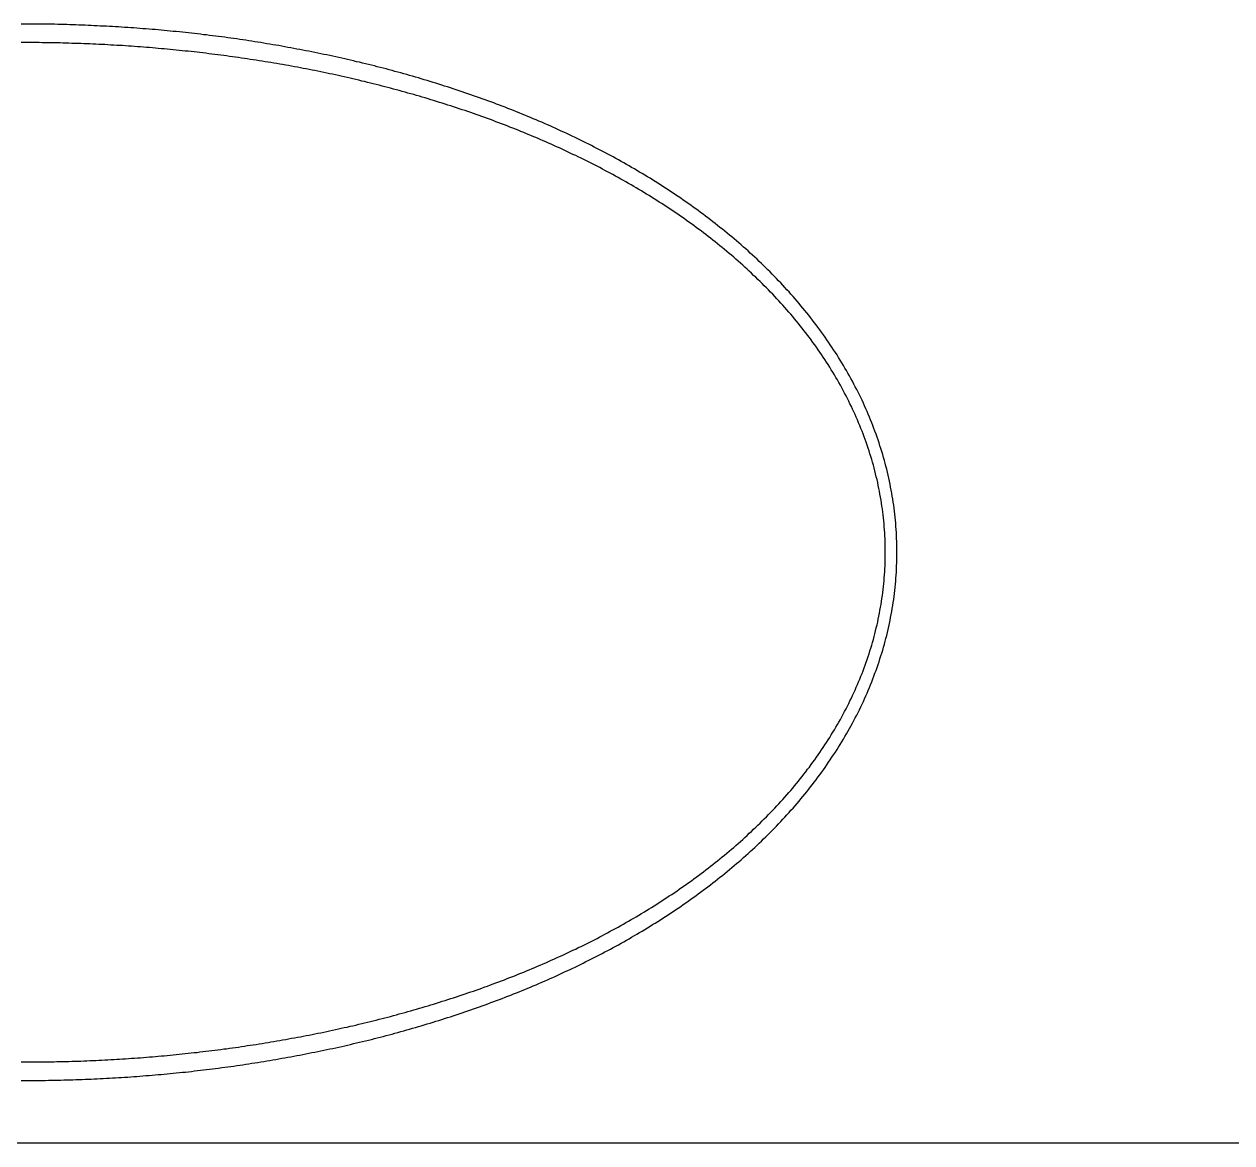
# Model space of a CAD drawing. Header units: millimetres. Extents: x 0 to 3800, y -67 to 2530.
# Drawn here: x 3365.48 to 3377.03, y 826.08 to 836.77 of the extents above; entities that cross this region are included whole.
import ezdxf

# ---------------------------------------------------------------- set-up
doc = ezdxf.new("R2010")
doc.units = ezdxf.units.MM
doc.layers.add('내부선 및 부속', color=4, linetype='Continuous')

msp = doc.modelspace()

# ---------------------------------------------------------------- linework, layer by layer
at = {"layer": '내부선 및 부속', "linetype": 'Continuous'}
msp.add_line((3344.58, 826.077), (3386.378, 826.077), dxfattribs=at)
at = {"layer": '내부선 및 부속', "linetype": 'Continuous', "flags": 128}
for points in [[(3365.479, 836.773), (3365.45, 836.773)], [(3365.479, 826.673), (3365.508, 826.673), (3365.537, 826.673), (3365.566, 826.673), (3365.596, 826.673), (3365.625, 826.673), (3365.654, 826.674), (3365.683, 826.674), (3365.712, 826.675), (3365.741, 826.675), (3365.77, 826.676), (3365.8, 826.676), (3365.829, 826.677), (3365.858, 826.678), (3365.887, 826.678), (3365.916, 826.679), (3365.945, 826.68), (3365.974, 826.681), (3366.003, 826.682), (3366.033, 826.683), (3366.062, 826.684), (3366.091, 826.685), (3366.12, 826.687), (3366.149, 826.688), (3366.178, 826.689), (3366.207, 826.691), (3366.236, 826.692), (3366.265, 826.694), (3366.295, 826.695), (3366.324, 826.697), (3366.353, 826.699), (3366.382, 826.7), (3366.411, 826.702), (3366.44, 826.704), (3366.469, 826.706), (3366.498, 826.708), (3366.527, 826.71), (3366.556, 826.712), (3366.585, 826.714), (3366.614, 826.717), (3366.644, 826.719), (3366.673, 826.721), (3366.702, 826.724), (3366.731, 826.726), (3366.76, 826.729), (3366.789, 826.731), (3366.818, 826.734), (3366.847, 826.737), (3366.876, 826.739), (3366.905, 826.742), (3366.934, 826.745), (3366.963, 826.748), (3366.992, 826.751), (3367.021, 826.754), (3367.05, 826.757), (3367.079, 826.76), (3367.108, 826.764), (3367.137, 826.767), (3367.166, 826.77), (3367.195, 826.774), (3367.224, 826.777), (3367.252, 826.781), (3367.281, 826.784), (3367.31, 826.788), (3367.339, 826.792), (3367.368, 826.796), (3367.397, 826.8), (3367.426, 826.803), (3367.455, 826.807), (3367.484, 826.811), (3367.512, 826.816), (3367.541, 826.82), (3367.57, 826.824), (3367.599, 826.828), (3367.628, 826.833), (3367.657, 826.837), (3367.685, 826.841), (3367.714, 826.846), (3367.743, 826.851), (3367.772, 826.855), (3367.8, 826.86), (3367.829, 826.865), (3367.858, 826.87), (3367.887, 826.875), (3367.915, 826.88), (3367.944, 826.885), (3367.973, 826.89), (3368.001, 826.895), (3368.03, 826.9), (3368.059, 826.905), (3368.087, 826.911), (3368.116, 826.916), (3368.145, 826.922), (3368.173, 826.927), (3368.202, 826.933), (3368.231, 826.939), (3368.259, 826.944), (3368.288, 826.95), (3368.316, 826.956), (3368.345, 826.962), (3368.373, 826.968), (3368.373, 826.968), (3368.402, 826.974), (3368.43, 826.98), (3368.459, 826.986), (3368.487, 826.993), (3368.516, 826.999), (3368.544, 827.005), (3368.572, 827.012), (3368.601, 827.018), (3368.629, 827.025), (3368.658, 827.032), (3368.686, 827.039), (3368.714, 827.045), (3368.743, 827.052), (3368.771, 827.059), (3368.799, 827.066), (3368.828, 827.073), (3368.856, 827.081), (3368.884, 827.088), (3368.912, 827.095), (3368.94, 827.102), (3368.969, 827.11), (3368.997, 827.117), (3369.025, 827.125), (3369.053, 827.133), (3369.081, 827.14), (3369.109, 827.148), (3369.137, 827.156), (3369.165, 827.164), (3369.193, 827.172), (3369.221, 827.18), (3369.249, 827.188), (3369.277, 827.197), (3369.305, 827.205), (3369.333, 827.213), (3369.361, 827.222), (3369.389, 827.23), (3369.417, 827.239), (3369.445, 827.248), (3369.472, 827.256), (3369.5, 827.265), (3369.528, 827.274), (3369.556, 827.283), (3369.583, 827.292), (3369.611, 827.301), (3369.639, 827.311), (3369.666, 827.32), (3369.694, 827.329), (3369.722, 827.339), (3369.749, 827.348), (3369.777, 827.358), (3369.804, 827.367), (3369.832, 827.377), (3369.859, 827.387), (3369.887, 827.397), (3369.914, 827.407), (3369.941, 827.417), (3369.969, 827.427), (3369.996, 827.437), (3370.023, 827.448), (3370.05, 827.458), (3370.078, 827.469), (3370.105, 827.479), (3370.132, 827.49), (3370.159, 827.5), (3370.186, 827.511), (3370.213, 827.522), (3370.24, 827.533), (3370.267, 827.544), (3370.294, 827.555), (3370.321, 827.566), (3370.348, 827.578), (3370.375, 827.589), (3370.402, 827.601), (3370.428, 827.612), (3370.455, 827.624), (3370.482, 827.635), (3370.508, 827.647), (3370.535, 827.659), (3370.562, 827.671), (3370.588, 827.683), (3370.615, 827.695), (3370.641, 827.708), (3370.668, 827.72), (3370.694, 827.732), (3370.72, 827.745), (3370.747, 827.757), (3370.773, 827.77), (3370.799, 827.783), (3370.825, 827.796), (3370.851, 827.809), (3370.878, 827.822), (3370.904, 827.835), (3370.93, 827.848), (3370.956, 827.861), (3370.981, 827.875), (3371.007, 827.888), (3371.033, 827.902), (3371.059, 827.915), (3371.085, 827.929), (3371.11, 827.943), (3371.11, 827.943), (3371.136, 827.957), (3371.161, 827.971), (3371.187, 827.985), (3371.212, 828), (3371.238, 828.014), (3371.263, 828.028), (3371.288, 828.043), (3371.314, 828.058), (3371.339, 828.072), (3371.364, 828.087), (3371.389, 828.102), (3371.414, 828.117), (3371.439, 828.132), (3371.464, 828.147), (3371.489, 828.163), (3371.513, 828.178), (3371.538, 828.194), (3371.563, 828.209), (3371.587, 828.225), (3371.612, 828.241), (3371.636, 828.257), (3371.661, 828.273), (3371.685, 828.289), (3371.709, 828.305), (3371.733, 828.322), (3371.757, 828.338), (3371.781, 828.355), (3371.805, 828.371), (3371.829, 828.388), (3371.853, 828.405), (3371.877, 828.422), (3371.901, 828.439), (3371.924, 828.456), (3371.948, 828.474), (3371.971, 828.491), (3371.995, 828.508), (3372.018, 828.526), (3372.041, 828.544), (3372.064, 828.562), (3372.087, 828.58), (3372.11, 828.598), (3372.133, 828.616), (3372.156, 828.634), (3372.179, 828.653), (3372.201, 828.671), (3372.224, 828.69), (3372.246, 828.708), (3372.269, 828.727), (3372.291, 828.746), (3372.313, 828.765), (3372.335, 828.784), (3372.357, 828.804), (3372.379, 828.823), (3372.401, 828.843), (3372.422, 828.862), (3372.444, 828.882), (3372.465, 828.902), (3372.487, 828.922), (3372.508, 828.942), (3372.529, 828.962), (3372.55, 828.982), (3372.571, 829.002), (3372.592, 829.023), (3372.612, 829.044), (3372.633, 829.064), (3372.653, 829.085), (3372.674, 829.106), (3372.694, 829.127), (3372.714, 829.148), (3372.734, 829.17), (3372.754, 829.191), (3372.773, 829.213), (3372.793, 829.234), (3372.812, 829.256), (3372.832, 829.278), (3372.851, 829.3), (3372.87, 829.322), (3372.889, 829.344), (3372.907, 829.366), (3372.926, 829.389), (3372.945, 829.411), (3372.963, 829.434), (3372.981, 829.457), (3372.999, 829.48), (3373.017, 829.503), (3373.035, 829.526), (3373.053, 829.549), (3373.07, 829.572), (3373.087, 829.596), (3373.105, 829.619), (3373.122, 829.643), (3373.138, 829.667), (3373.155, 829.691), (3373.172, 829.715), (3373.188, 829.739), (3373.204, 829.763), (3373.22, 829.787), (3373.236, 829.812), (3373.252, 829.836), (3373.267, 829.861), (3373.267, 829.861), (3373.283, 829.886), (3373.298, 829.911), (3373.313, 829.936), (3373.328, 829.961), (3373.343, 829.986), (3373.357, 830.011), (3373.371, 830.037), (3373.385, 830.062), (3373.399, 830.088), (3373.413, 830.114), (3373.427, 830.14), (3373.44, 830.166), (3373.453, 830.192), (3373.466, 830.218), (3373.479, 830.244), (3373.491, 830.27), (3373.504, 830.297), (3373.516, 830.323), (3373.528, 830.35), (3373.539, 830.377), (3373.551, 830.403), (3373.562, 830.43), (3373.573, 830.457), (3373.584, 830.484), (3373.595, 830.512), (3373.605, 830.539), (3373.615, 830.566), (3373.625, 830.594), (3373.635, 830.621), (3373.644, 830.649), (3373.654, 830.676), (3373.663, 830.704), (3373.672, 830.732), (3373.68, 830.76), (3373.689, 830.788), (3373.697, 830.816), (3373.705, 830.844), (3373.712, 830.872), (3373.72, 830.9), (3373.727, 830.929), (3373.734, 830.957), (3373.741, 830.985), (3373.747, 831.014), (3373.753, 831.042), (3373.759, 831.071), (3373.765, 831.099), (3373.77, 831.128), (3373.775, 831.157), (3373.78, 831.186), (3373.785, 831.214), (3373.789, 831.243), (3373.794, 831.272), (3373.797, 831.301), (3373.801, 831.33), (3373.805, 831.359), (3373.808, 831.388), (3373.811, 831.417), (3373.813, 831.446), (3373.816, 831.475), (3373.818, 831.504), (3373.82, 831.533), (3373.821, 831.563), (3373.822, 831.592), (3373.823, 831.621), (3373.824, 831.65), (3373.825, 831.679), (3373.825, 831.708), (3373.825, 831.738), (3373.825, 831.767), (3373.824, 831.796), (3373.823, 831.825), (3373.822, 831.854), (3373.821, 831.884), (3373.82, 831.913), (3373.818, 831.942), (3373.816, 831.971), (3373.813, 832), (3373.811, 832.029), (3373.808, 832.058), (3373.805, 832.087), (3373.801, 832.116), (3373.797, 832.145), (3373.794, 832.174), (3373.789, 832.203), (3373.785, 832.232), (3373.78, 832.261), (3373.775, 832.289), (3373.77, 832.318), (3373.765, 832.347), (3373.759, 832.375), (3373.753, 832.404), (3373.747, 832.432), (3373.741, 832.461), (3373.734, 832.489), (3373.727, 832.518), (3373.72, 832.546), (3373.712, 832.574), (3373.705, 832.602), (3373.697, 832.63), (3373.689, 832.658), (3373.689, 832.658), (3373.68, 832.686), (3373.672, 832.714), (3373.663, 832.742), (3373.654, 832.77), (3373.644, 832.797), (3373.635, 832.825), (3373.625, 832.852), (3373.615, 832.88), (3373.605, 832.907), (3373.595, 832.934), (3373.584, 832.962), (3373.573, 832.989), (3373.562, 833.016), (3373.551, 833.043), (3373.539, 833.069), (3373.528, 833.096), (3373.516, 833.123), (3373.504, 833.149), (3373.491, 833.176), (3373.479, 833.202), (3373.466, 833.228), (3373.453, 833.254), (3373.44, 833.281), (3373.427, 833.306), (3373.413, 833.332), (3373.399, 833.358), (3373.385, 833.384), (3373.371, 833.409), (3373.357, 833.435), (3373.343, 833.46), (3373.328, 833.485), (3373.313, 833.51), (3373.298, 833.535), (3373.283, 833.56), (3373.267, 833.585), (3373.252, 833.61), (3373.236, 833.634), (3373.22, 833.659), (3373.204, 833.683), (3373.188, 833.707), (3373.172, 833.731), (3373.155, 833.755), (3373.138, 833.779), (3373.122, 833.803), (3373.105, 833.827), (3373.087, 833.85), (3373.07, 833.874), (3373.053, 833.897), (3373.035, 833.92), (3373.017, 833.944), (3372.999, 833.967), (3372.981, 833.989), (3372.963, 834.012), (3372.945, 834.035), (3372.926, 834.057), (3372.907, 834.08), (3372.889, 834.102), (3372.87, 834.124), (3372.851, 834.146), (3372.832, 834.168), (3372.812, 834.19), (3372.793, 834.212), (3372.773, 834.234), (3372.754, 834.255), (3372.734, 834.277), (3372.714, 834.298), (3372.694, 834.319), (3372.674, 834.34), (3372.653, 834.361), (3372.633, 834.382), (3372.612, 834.403), (3372.592, 834.423), (3372.571, 834.444), (3372.55, 834.464), (3372.529, 834.484), (3372.508, 834.504), (3372.487, 834.525), (3372.465, 834.544), (3372.444, 834.564), (3372.422, 834.584), (3372.401, 834.604), (3372.379, 834.623), (3372.357, 834.642), (3372.335, 834.662), (3372.313, 834.681), (3372.291, 834.7), (3372.269, 834.719), (3372.246, 834.738), (3372.224, 834.756), (3372.201, 834.775), (3372.179, 834.794), (3372.156, 834.812), (3372.133, 834.83), (3372.11, 834.848), (3372.087, 834.866), (3372.064, 834.884), (3372.041, 834.902), (3372.018, 834.92), (3371.995, 834.938), (3371.971, 834.955), (3371.971, 834.955), (3371.948, 834.973), (3371.924, 834.99), (3371.901, 835.007), (3371.877, 835.024), (3371.853, 835.041), (3371.829, 835.058), (3371.805, 835.075), (3371.781, 835.091), (3371.757, 835.108), (3371.733, 835.125), (3371.709, 835.141), (3371.685, 835.157), (3371.661, 835.173), (3371.636, 835.189), (3371.612, 835.205), (3371.587, 835.221), (3371.563, 835.237), (3371.538, 835.252), (3371.513, 835.268), (3371.489, 835.283), (3371.464, 835.299), (3371.439, 835.314), (3371.414, 835.329), (3371.389, 835.344), (3371.364, 835.359), (3371.339, 835.374), (3371.314, 835.389), (3371.288, 835.403), (3371.263, 835.418), (3371.238, 835.432), (3371.212, 835.447), (3371.187, 835.461), (3371.161, 835.475), (3371.136, 835.489), (3371.11, 835.503), (3371.085, 835.517), (3371.059, 835.531), (3371.033, 835.544), (3371.007, 835.558), (3370.981, 835.571), (3370.956, 835.585), (3370.93, 835.598), (3370.904, 835.611), (3370.878, 835.624), (3370.851, 835.637), (3370.825, 835.65), (3370.799, 835.663), (3370.773, 835.676), (3370.747, 835.689), (3370.72, 835.701), (3370.694, 835.714), (3370.668, 835.726), (3370.641, 835.739), (3370.615, 835.751), (3370.588, 835.763), (3370.562, 835.775), (3370.535, 835.787), (3370.508, 835.799), (3370.482, 835.811), (3370.455, 835.822), (3370.428, 835.834), (3370.402, 835.846), (3370.375, 835.857), (3370.348, 835.868), (3370.321, 835.88), (3370.294, 835.891), (3370.267, 835.902), (3370.24, 835.913), (3370.213, 835.924), (3370.186, 835.935), (3370.159, 835.946), (3370.132, 835.956), (3370.105, 835.967), (3370.078, 835.978), (3370.05, 835.988), (3370.023, 835.998), (3369.996, 836.009), (3369.969, 836.019), (3369.941, 836.029), (3369.914, 836.039), (3369.887, 836.049), (3369.859, 836.059), (3369.832, 836.069), (3369.804, 836.079), (3369.777, 836.088), (3369.749, 836.098), (3369.722, 836.107), (3369.694, 836.117), (3369.666, 836.126), (3369.639, 836.136), (3369.611, 836.145), (3369.583, 836.154), (3369.556, 836.163), (3369.528, 836.172), (3369.5, 836.181), (3369.472, 836.19), (3369.445, 836.198), (3369.417, 836.207), (3369.389, 836.216), (3369.361, 836.224), (3369.361, 836.224), (3369.333, 836.233), (3369.305, 836.241), (3369.277, 836.249), (3369.249, 836.258), (3369.221, 836.266), (3369.193, 836.274), (3369.165, 836.282), (3369.137, 836.29), (3369.109, 836.298), (3369.081, 836.306), (3369.053, 836.313), (3369.025, 836.321), (3368.997, 836.329), (3368.969, 836.336), (3368.94, 836.344), (3368.912, 836.351), (3368.884, 836.358), (3368.856, 836.366), (3368.828, 836.373), (3368.799, 836.38), (3368.771, 836.387), (3368.743, 836.394), (3368.714, 836.401), (3368.686, 836.408), (3368.658, 836.414), (3368.629, 836.421), (3368.601, 836.428), (3368.572, 836.434), (3368.544, 836.441), (3368.516, 836.447), (3368.487, 836.453), (3368.459, 836.46), (3368.43, 836.466), (3368.402, 836.472), (3368.373, 836.478), (3368.345, 836.484), (3368.316, 836.49), (3368.288, 836.496), (3368.259, 836.502), (3368.231, 836.508), (3368.202, 836.513), (3368.173, 836.519), (3368.145, 836.524), (3368.116, 836.53), (3368.087, 836.535), (3368.059, 836.541), (3368.03, 836.546), (3368.001, 836.551), (3367.973, 836.556), (3367.944, 836.562), (3367.915, 836.567), (3367.887, 836.572), (3367.858, 836.576), (3367.829, 836.581), (3367.8, 836.586), (3367.772, 836.591), (3367.743, 836.596), (3367.714, 836.6), (3367.685, 836.605), (3367.657, 836.609), (3367.628, 836.614), (3367.599, 836.618), (3367.57, 836.622), (3367.541, 836.626), (3367.512, 836.631), (3367.484, 836.635), (3367.455, 836.639), (3367.426, 836.643), (3367.397, 836.647), (3367.368, 836.65), (3367.339, 836.654), (3367.31, 836.658), (3367.281, 836.662), (3367.252, 836.665), (3367.224, 836.669), (3367.195, 836.672), (3367.166, 836.676), (3367.137, 836.679), (3367.108, 836.682), (3367.079, 836.686), (3367.05, 836.689), (3367.021, 836.692), (3366.992, 836.695), (3366.963, 836.698), (3366.934, 836.701), (3366.905, 836.704), (3366.876, 836.707), (3366.847, 836.709), (3366.818, 836.712), (3366.789, 836.715), (3366.76, 836.717), (3366.731, 836.72), (3366.702, 836.722), (3366.673, 836.725), (3366.644, 836.727), (3366.614, 836.729), (3366.585, 836.732), (3366.556, 836.734), (3366.527, 836.736), (3366.498, 836.738), (3366.498, 836.738), (3366.469, 836.74), (3366.44, 836.742), (3366.411, 836.744), (3366.382, 836.746), (3366.353, 836.747), (3366.324, 836.749), (3366.295, 836.751), (3366.265, 836.752), (3366.236, 836.754), (3366.207, 836.755), (3366.178, 836.757), (3366.149, 836.758), (3366.12, 836.759), (3366.091, 836.761), (3366.062, 836.762), (3366.033, 836.763), (3366.003, 836.764), (3365.974, 836.765), (3365.945, 836.766), (3365.916, 836.767), (3365.887, 836.768), (3365.858, 836.769), (3365.829, 836.769), (3365.8, 836.77), (3365.77, 836.771), (3365.741, 836.771), (3365.712, 836.772), (3365.683, 836.772), (3365.654, 836.772), (3365.625, 836.773), (3365.596, 836.773), (3365.566, 836.773), (3365.537, 836.773), (3365.508, 836.773), (3365.479, 836.773), (3365.479, 836.773)], [(3365.479, 836.596), (3365.45, 836.596)], [(3365.479, 826.85), (3365.508, 826.85), (3365.536, 826.85), (3365.565, 826.85), (3365.593, 826.85), (3365.622, 826.85), (3365.65, 826.851), (3365.679, 826.851), (3365.707, 826.851), (3365.736, 826.852), (3365.765, 826.852), (3365.793, 826.853), (3365.822, 826.854), (3365.85, 826.854), (3365.879, 826.855), (3365.907, 826.856), (3365.936, 826.857), (3365.964, 826.858), (3365.993, 826.858), (3366.021, 826.859), (3366.05, 826.861), (3366.079, 826.862), (3366.107, 826.863), (3366.136, 826.864), (3366.164, 826.865), (3366.193, 826.867), (3366.221, 826.868), (3366.25, 826.87), (3366.278, 826.871), (3366.307, 826.873), (3366.335, 826.874), (3366.364, 826.876), (3366.392, 826.878), (3366.421, 826.879), (3366.449, 826.881), (3366.478, 826.883), (3366.506, 826.885), (3366.535, 826.887), (3366.563, 826.889), (3366.592, 826.891), (3366.62, 826.894), (3366.649, 826.896), (3366.677, 826.898), (3366.706, 826.9), (3366.734, 826.903), (3366.762, 826.905), (3366.791, 826.908), (3366.819, 826.91), (3366.848, 826.913), (3366.876, 826.916), (3366.905, 826.918), (3366.933, 826.921), (3366.962, 826.924), (3366.99, 826.927), (3367.018, 826.93), (3367.047, 826.933), (3367.075, 826.936), (3367.104, 826.939), (3367.132, 826.942), (3367.16, 826.946), (3367.189, 826.949), (3367.217, 826.952), (3367.245, 826.956), (3367.274, 826.959), (3367.302, 826.963), (3367.33, 826.966), (3367.359, 826.97), (3367.387, 826.974), (3367.415, 826.977), (3367.444, 826.981), (3367.472, 826.985), (3367.5, 826.989), (3367.528, 826.993), (3367.557, 826.997), (3367.585, 827.001), (3367.613, 827.006), (3367.641, 827.01), (3367.67, 827.014), (3367.698, 827.018), (3367.726, 827.023), (3367.754, 827.027), (3367.783, 827.032), (3367.811, 827.037), (3367.839, 827.041), (3367.867, 827.046), (3367.895, 827.051), (3367.923, 827.056), (3367.951, 827.06), (3367.98, 827.065), (3368.008, 827.07), (3368.036, 827.076), (3368.064, 827.081), (3368.092, 827.086), (3368.12, 827.091), (3368.148, 827.097), (3368.176, 827.102), (3368.204, 827.107), (3368.232, 827.113), (3368.26, 827.119), (3368.288, 827.124), (3368.316, 827.13), (3368.316, 827.13), (3368.344, 827.136), (3368.372, 827.142), (3368.4, 827.147), (3368.428, 827.153), (3368.456, 827.159), (3368.484, 827.166), (3368.512, 827.172), (3368.54, 827.178), (3368.567, 827.184), (3368.595, 827.191), (3368.623, 827.197), (3368.651, 827.203), (3368.679, 827.21), (3368.707, 827.217), (3368.734, 827.223), (3368.762, 827.23), (3368.79, 827.237), (3368.818, 827.244), (3368.845, 827.251), (3368.873, 827.258), (3368.901, 827.265), (3368.928, 827.272), (3368.956, 827.279), (3368.983, 827.286), (3369.011, 827.294), (3369.039, 827.301), (3369.066, 827.309), (3369.094, 827.316), (3369.121, 827.324), (3369.149, 827.332), (3369.176, 827.339), (3369.204, 827.347), (3369.231, 827.355), (3369.259, 827.363), (3369.286, 827.371), (3369.313, 827.379), (3369.341, 827.388), (3369.368, 827.396), (3369.395, 827.404), (3369.423, 827.413), (3369.45, 827.421), (3369.477, 827.43), (3369.505, 827.438), (3369.532, 827.447), (3369.559, 827.456), (3369.586, 827.464), (3369.613, 827.473), (3369.64, 827.482), (3369.667, 827.491), (3369.695, 827.501), (3369.722, 827.51), (3369.749, 827.519), (3369.776, 827.528), (3369.803, 827.538), (3369.829, 827.547), (3369.856, 827.557), (3369.883, 827.567), (3369.91, 827.576), (3369.937, 827.586), (3369.964, 827.596), (3369.991, 827.606), (3370.017, 827.616), (3370.044, 827.626), (3370.071, 827.636), (3370.097, 827.647), (3370.124, 827.657), (3370.151, 827.667), (3370.177, 827.678), (3370.204, 827.689), (3370.23, 827.699), (3370.257, 827.71), (3370.283, 827.721), (3370.309, 827.732), (3370.336, 827.743), (3370.362, 827.754), (3370.388, 827.765), (3370.415, 827.776), (3370.441, 827.788), (3370.467, 827.799), (3370.493, 827.811), (3370.519, 827.822), (3370.545, 827.834), (3370.571, 827.846), (3370.597, 827.857), (3370.623, 827.869), (3370.649, 827.881), (3370.675, 827.893), (3370.701, 827.906), (3370.727, 827.918), (3370.753, 827.93), (3370.778, 827.943), (3370.804, 827.955), (3370.83, 827.968), (3370.855, 827.981), (3370.881, 827.993), (3370.906, 828.006), (3370.932, 828.019), (3370.957, 828.032), (3370.983, 828.045), (3371.008, 828.059), (3371.008, 828.059), (3371.033, 828.072), (3371.058, 828.085), (3371.084, 828.099), (3371.109, 828.113), (3371.134, 828.126), (3371.159, 828.14), (3371.184, 828.154), (3371.209, 828.168), (3371.234, 828.182), (3371.258, 828.196), (3371.283, 828.211), (3371.308, 828.225), (3371.333, 828.239), (3371.357, 828.254), (3371.382, 828.269), (3371.406, 828.283), (3371.431, 828.298), (3371.455, 828.313), (3371.479, 828.328), (3371.503, 828.343), (3371.528, 828.359), (3371.552, 828.374), (3371.576, 828.39), (3371.6, 828.405), (3371.624, 828.421), (3371.648, 828.437), (3371.671, 828.452), (3371.695, 828.468), (3371.719, 828.484), (3371.742, 828.501), (3371.766, 828.517), (3371.789, 828.533), (3371.813, 828.55), (3371.836, 828.566), (3371.859, 828.583), (3371.883, 828.6), (3371.906, 828.617), (3371.929, 828.634), (3371.952, 828.651), (3371.975, 828.668), (3371.997, 828.686), (3372.02, 828.703), (3372.043, 828.721), (3372.065, 828.738), (3372.088, 828.756), (3372.11, 828.774), (3372.132, 828.792), (3372.154, 828.81), (3372.177, 828.828), (3372.199, 828.846), (3372.22, 828.865), (3372.242, 828.883), (3372.264, 828.902), (3372.286, 828.921), (3372.307, 828.94), (3372.329, 828.959), (3372.35, 828.978), (3372.371, 828.997), (3372.392, 829.016), (3372.413, 829.036), (3372.434, 829.055), (3372.455, 829.075), (3372.476, 829.094), (3372.496, 829.114), (3372.517, 829.134), (3372.537, 829.154), (3372.557, 829.175), (3372.577, 829.195), (3372.597, 829.215), (3372.617, 829.236), (3372.637, 829.256), (3372.657, 829.277), (3372.676, 829.298), (3372.696, 829.319), (3372.715, 829.34), (3372.734, 829.361), (3372.753, 829.383), (3372.772, 829.404), (3372.791, 829.426), (3372.809, 829.447), (3372.828, 829.469), (3372.846, 829.491), (3372.864, 829.513), (3372.883, 829.535), (3372.9, 829.557), (3372.918, 829.58), (3372.936, 829.602), (3372.953, 829.625), (3372.971, 829.648), (3372.988, 829.67), (3373.005, 829.693), (3373.022, 829.716), (3373.039, 829.739), (3373.055, 829.763), (3373.072, 829.786), (3373.088, 829.81), (3373.104, 829.833), (3373.12, 829.857), (3373.136, 829.881), (3373.151, 829.905), (3373.151, 829.905), (3373.167, 829.929), (3373.182, 829.953), (3373.197, 829.977), (3373.212, 830.002), (3373.227, 830.026), (3373.241, 830.051), (3373.256, 830.075), (3373.27, 830.1), (3373.284, 830.125), (3373.298, 830.15), (3373.311, 830.175), (3373.325, 830.201), (3373.338, 830.226), (3373.351, 830.251), (3373.364, 830.277), (3373.376, 830.303), (3373.389, 830.328), (3373.401, 830.354), (3373.413, 830.38), (3373.425, 830.406), (3373.436, 830.432), (3373.448, 830.459), (3373.459, 830.485), (3373.47, 830.511), (3373.481, 830.538), (3373.491, 830.564), (3373.501, 830.591), (3373.511, 830.618), (3373.521, 830.645), (3373.531, 830.672), (3373.54, 830.699), (3373.549, 830.726), (3373.558, 830.753), (3373.567, 830.78), (3373.576, 830.807), (3373.584, 830.835), (3373.592, 830.862), (3373.6, 830.89), (3373.607, 830.917), (3373.614, 830.945), (3373.621, 830.973), (3373.628, 831), (3373.635, 831.028), (3373.641, 831.056), (3373.647, 831.084), (3373.653, 831.112), (3373.658, 831.14), (3373.663, 831.168), (3373.668, 831.197), (3373.673, 831.225), (3373.678, 831.253), (3373.682, 831.281), (3373.686, 831.31), (3373.69, 831.338), (3373.693, 831.366), (3373.696, 831.395), (3373.699, 831.423), (3373.702, 831.452), (3373.704, 831.48), (3373.706, 831.509), (3373.708, 831.537), (3373.71, 831.566), (3373.711, 831.594), (3373.712, 831.623), (3373.713, 831.652), (3373.713, 831.68), (3373.714, 831.709), (3373.714, 831.737), (3373.713, 831.766), (3373.713, 831.795), (3373.712, 831.823), (3373.711, 831.852), (3373.71, 831.88), (3373.708, 831.909), (3373.706, 831.937), (3373.704, 831.966), (3373.702, 831.994), (3373.699, 832.023), (3373.696, 832.051), (3373.693, 832.08), (3373.69, 832.108), (3373.686, 832.137), (3373.682, 832.165), (3373.678, 832.193), (3373.673, 832.221), (3373.668, 832.25), (3373.663, 832.278), (3373.658, 832.306), (3373.653, 832.334), (3373.647, 832.362), (3373.641, 832.39), (3373.635, 832.418), (3373.628, 832.446), (3373.621, 832.473), (3373.614, 832.501), (3373.607, 832.529), (3373.6, 832.556), (3373.592, 832.584), (3373.584, 832.611), (3373.576, 832.639), (3373.576, 832.639), (3373.567, 832.666), (3373.558, 832.693), (3373.549, 832.72), (3373.54, 832.748), (3373.531, 832.775), (3373.521, 832.801), (3373.511, 832.828), (3373.501, 832.855), (3373.491, 832.882), (3373.481, 832.908), (3373.47, 832.935), (3373.459, 832.961), (3373.448, 832.988), (3373.436, 833.014), (3373.425, 833.04), (3373.413, 833.066), (3373.401, 833.092), (3373.389, 833.118), (3373.376, 833.144), (3373.364, 833.169), (3373.351, 833.195), (3373.338, 833.22), (3373.325, 833.245), (3373.311, 833.271), (3373.298, 833.296), (3373.284, 833.321), (3373.27, 833.346), (3373.256, 833.371), (3373.241, 833.395), (3373.227, 833.42), (3373.212, 833.444), (3373.197, 833.469), (3373.182, 833.493), (3373.167, 833.517), (3373.151, 833.541), (3373.136, 833.565), (3373.12, 833.589), (3373.104, 833.613), (3373.088, 833.636), (3373.072, 833.66), (3373.055, 833.683), (3373.039, 833.707), (3373.022, 833.73), (3373.005, 833.753), (3372.988, 833.776), (3372.971, 833.799), (3372.953, 833.821), (3372.936, 833.844), (3372.918, 833.866), (3372.9, 833.889), (3372.883, 833.911), (3372.864, 833.933), (3372.846, 833.955), (3372.828, 833.977), (3372.809, 833.999), (3372.791, 834.02), (3372.772, 834.042), (3372.753, 834.063), (3372.734, 834.085), (3372.715, 834.106), (3372.696, 834.127), (3372.676, 834.148), (3372.657, 834.169), (3372.637, 834.19), (3372.617, 834.21), (3372.597, 834.231), (3372.577, 834.251), (3372.557, 834.272), (3372.537, 834.292), (3372.517, 834.312), (3372.496, 834.332), (3372.476, 834.352), (3372.455, 834.371), (3372.434, 834.391), (3372.413, 834.411), (3372.392, 834.43), (3372.371, 834.449), (3372.35, 834.468), (3372.329, 834.488), (3372.307, 834.507), (3372.286, 834.525), (3372.264, 834.544), (3372.242, 834.563), (3372.22, 834.581), (3372.199, 834.6), (3372.177, 834.618), (3372.154, 834.636), (3372.132, 834.654), (3372.11, 834.672), (3372.088, 834.69), (3372.065, 834.708), (3372.043, 834.726), (3372.02, 834.743), (3371.997, 834.761), (3371.975, 834.778), (3371.952, 834.795), (3371.929, 834.812), (3371.906, 834.829), (3371.883, 834.846), (3371.859, 834.863), (3371.859, 834.863), (3371.836, 834.88), (3371.813, 834.896), (3371.789, 834.913), (3371.766, 834.929), (3371.742, 834.946), (3371.719, 834.962), (3371.695, 834.978), (3371.671, 834.994), (3371.648, 835.01), (3371.624, 835.025), (3371.6, 835.041), (3371.576, 835.057), (3371.552, 835.072), (3371.528, 835.087), (3371.503, 835.103), (3371.479, 835.118), (3371.455, 835.133), (3371.431, 835.148), (3371.406, 835.163), (3371.382, 835.178), (3371.357, 835.192), (3371.333, 835.207), (3371.308, 835.221), (3371.283, 835.236), (3371.258, 835.25), (3371.234, 835.264), (3371.209, 835.278), (3371.184, 835.292), (3371.159, 835.306), (3371.134, 835.32), (3371.109, 835.334), (3371.084, 835.347), (3371.058, 835.361), (3371.033, 835.374), (3371.008, 835.387), (3370.983, 835.401), (3370.957, 835.414), (3370.932, 835.427), (3370.906, 835.44), (3370.881, 835.453), (3370.855, 835.466), (3370.83, 835.478), (3370.804, 835.491), (3370.778, 835.503), (3370.753, 835.516), (3370.727, 835.528), (3370.701, 835.54), (3370.675, 835.553), (3370.649, 835.565), (3370.623, 835.577), (3370.597, 835.589), (3370.571, 835.601), (3370.545, 835.612), (3370.519, 835.624), (3370.493, 835.636), (3370.467, 835.647), (3370.441, 835.658), (3370.415, 835.67), (3370.388, 835.681), (3370.362, 835.692), (3370.336, 835.703), (3370.309, 835.714), (3370.283, 835.725), (3370.257, 835.736), (3370.23, 835.747), (3370.204, 835.758), (3370.177, 835.768), (3370.151, 835.779), (3370.124, 835.789), (3370.097, 835.799), (3370.071, 835.81), (3370.044, 835.82), (3370.017, 835.83), (3369.991, 835.84), (3369.964, 835.85), (3369.937, 835.86), (3369.91, 835.87), (3369.883, 835.88), (3369.856, 835.889), (3369.829, 835.899), (3369.803, 835.908), (3369.776, 835.918), (3369.749, 835.927), (3369.722, 835.936), (3369.695, 835.946), (3369.667, 835.955), (3369.64, 835.964), (3369.613, 835.973), (3369.586, 835.982), (3369.559, 835.991), (3369.532, 835.999), (3369.505, 836.008), (3369.477, 836.017), (3369.45, 836.025), (3369.423, 836.034), (3369.395, 836.042), (3369.368, 836.05), (3369.341, 836.059), (3369.313, 836.067), (3369.286, 836.075), (3369.286, 836.075), (3369.259, 836.083), (3369.231, 836.091), (3369.204, 836.099), (3369.176, 836.107), (3369.149, 836.114), (3369.121, 836.122), (3369.094, 836.13), (3369.066, 836.137), (3369.039, 836.145), (3369.011, 836.152), (3368.983, 836.16), (3368.956, 836.167), (3368.928, 836.174), (3368.901, 836.181), (3368.873, 836.188), (3368.845, 836.195), (3368.818, 836.202), (3368.79, 836.209), (3368.762, 836.216), (3368.734, 836.223), (3368.707, 836.229), (3368.679, 836.236), (3368.651, 836.243), (3368.623, 836.249), (3368.595, 836.256), (3368.567, 836.262), (3368.54, 836.268), (3368.512, 836.274), (3368.484, 836.281), (3368.456, 836.287), (3368.428, 836.293), (3368.4, 836.299), (3368.372, 836.305), (3368.344, 836.31), (3368.316, 836.316), (3368.288, 836.322), (3368.26, 836.328), (3368.232, 836.333), (3368.204, 836.339), (3368.176, 836.344), (3368.148, 836.35), (3368.12, 836.355), (3368.092, 836.36), (3368.064, 836.365), (3368.036, 836.371), (3368.008, 836.376), (3367.98, 836.381), (3367.951, 836.386), (3367.923, 836.391), (3367.895, 836.395), (3367.867, 836.4), (3367.839, 836.405), (3367.811, 836.41), (3367.783, 836.414), (3367.754, 836.419), (3367.726, 836.423), (3367.698, 836.428), (3367.67, 836.432), (3367.641, 836.436), (3367.613, 836.441), (3367.585, 836.445), (3367.557, 836.449), (3367.528, 836.453), (3367.5, 836.457), (3367.472, 836.461), (3367.444, 836.465), (3367.415, 836.469), (3367.387, 836.472), (3367.359, 836.476), (3367.33, 836.48), (3367.302, 836.483), (3367.274, 836.487), (3367.245, 836.49), (3367.217, 836.494), (3367.189, 836.497), (3367.16, 836.501), (3367.132, 836.504), (3367.104, 836.507), (3367.075, 836.51), (3367.047, 836.513), (3367.018, 836.516), (3366.99, 836.519), (3366.962, 836.522), (3366.933, 836.525), (3366.905, 836.528), (3366.876, 836.53), (3366.848, 836.533), (3366.819, 836.536), (3366.791, 836.538), (3366.762, 836.541), (3366.734, 836.543), (3366.706, 836.546), (3366.677, 836.548), (3366.649, 836.55), (3366.62, 836.553), (3366.592, 836.555), (3366.563, 836.557), (3366.535, 836.559), (3366.506, 836.561), (3366.478, 836.563), (3366.478, 836.563), (3366.449, 836.565), (3366.421, 836.567), (3366.392, 836.568), (3366.364, 836.57), (3366.335, 836.572), (3366.307, 836.573), (3366.278, 836.575), (3366.25, 836.577), (3366.221, 836.578), (3366.193, 836.579), (3366.164, 836.581), (3366.136, 836.582), (3366.107, 836.583), (3366.079, 836.584), (3366.05, 836.586), (3366.021, 836.587), (3365.993, 836.588), (3365.964, 836.589), (3365.936, 836.589), (3365.907, 836.59), (3365.879, 836.591), (3365.85, 836.592), (3365.822, 836.593), (3365.793, 836.593), (3365.765, 836.594), (3365.736, 836.594), (3365.707, 836.595), (3365.679, 836.595), (3365.65, 836.595), (3365.622, 836.596), (3365.593, 836.596), (3365.565, 836.596), (3365.536, 836.596), (3365.508, 836.596), (3365.479, 836.596), (3365.479, 836.596)], [(3365.45, 826.85), (3365.479, 826.85), (3365.479, 826.85)], [(3365.45, 826.673), (3365.479, 826.673), (3365.479, 826.673)]]:
    msp.add_lwpolyline(points, dxfattribs=at)

doc.saveas('drawing.dxf')
